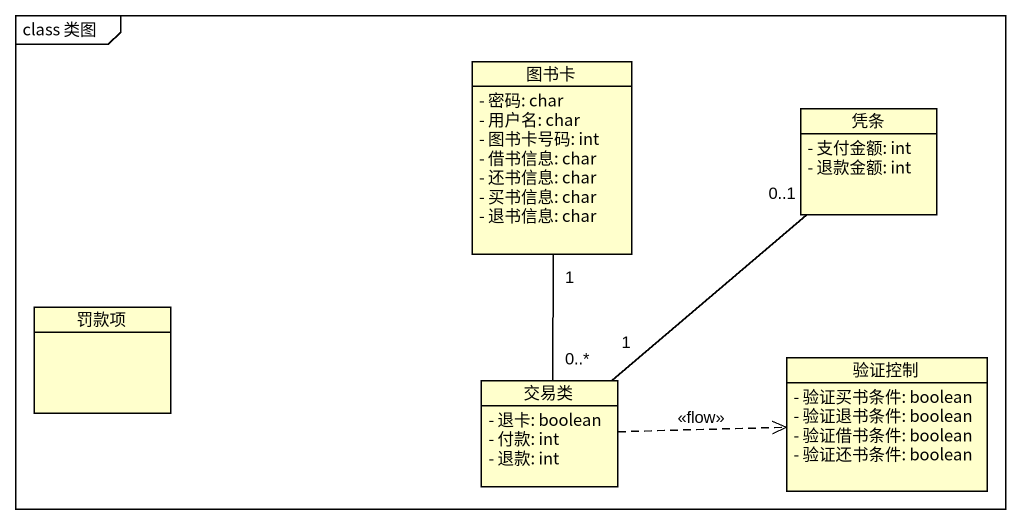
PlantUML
@startuml
mainframe class 类图
hide circle
hide empty members
skinparam classAttributeIconSize 0
class 图书卡 {
  - 密码: char
  - 用户名: char
  - 图书卡号码: int
  - 借书信息: char
  - 还书信息: char
  - 买书信息: char
  - 退书信息: char
}
class 凭条 {
  - 支付金额: int
  - 退款金额: int
}
class 罚款项
class 交易类 {
  - 退卡: boolean
  - 付款: int
  - 退款: int
}
class 验证控制 {
  - 验证买书条件: boolean
  - 验证退书条件: boolean
  - 验证借书条件: boolean
  - 验证还书条件: boolean
}
图书卡 "1" -- "0..*" 交易类
交易类 "1" -up- "0..1" 凭条
交易类 .right.> 验证控制 : <<flow>>
@enduml
